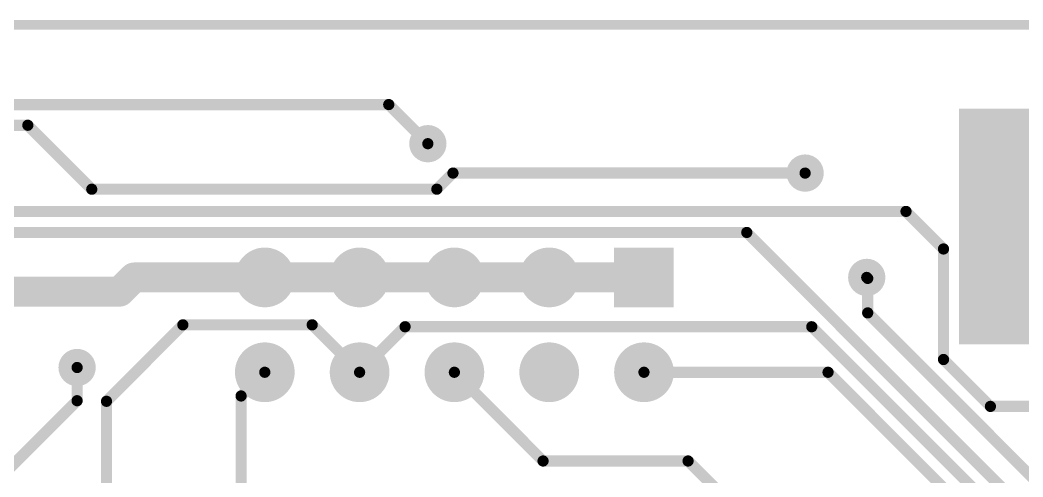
# Model space of a CAD drawing. Header units: millimetres. Extents: x 36.4 to 113.6, y 66.6 to 115.9.
# Drawn here: x 60.37 to 87.24, y 103.62 to 115.86 of the extents above; entities that cross this region are included whole.
import ezdxf

# ---------------------------------------------------------------- set-up
doc = ezdxf.new("R2010")
doc.units = ezdxf.units.MM
for name, color, linetype in [('BottomLayer', 5, 'Continuous'), ('KeepOutLayer', 6, 'Continuous'), ('Mechanical1', 6, 'Continuous'), ('MultiLayer', 9, 'Continuous'), ('PadHoleLayer', 156, 'Continuous'), ('ViaHoleLayer', 16, 'Continuous')]:
    doc.layers.add(name, color=color, linetype=linetype)

# ---------------------------------------------------------------- blocks, each defined once
blk = doc.blocks.new('PLD_10_1')
at = {"layer": 'BottomLayer'}
blk.add_hatch(color=5, dxfattribs=at).paths.add_polyline_path([(-2.07, 5.88), (-0.47, 5.88), (-0.47, 4.28), (-2.07, 4.28)])
h = blk.add_hatch(color=5, dxfattribs=at)
edge = h.paths.add_edge_path()
edge.add_arc((1.27, 5.08), 0.8, 0, 360)
h = blk.add_hatch(color=5, dxfattribs=at)
edge = h.paths.add_edge_path()
edge.add_arc((-1.27, 2.54), 0.8, 0, 360)
h = blk.add_hatch(color=5, dxfattribs=at)
edge = h.paths.add_edge_path()
edge.add_arc((1.27, 2.54), 0.8, 0, 360)
h = blk.add_hatch(color=5, dxfattribs=at)
edge = h.paths.add_edge_path()
edge.add_arc((-1.27, 0), 0.8, 0, 360)
h = blk.add_hatch(color=5, dxfattribs=at)
edge = h.paths.add_edge_path()
edge.add_arc((1.27, 0), 0.8, 0, 360)
h = blk.add_hatch(color=5, dxfattribs=at)
edge = h.paths.add_edge_path()
edge.add_arc((-1.27, -2.54), 0.8, 0, 360)
h = blk.add_hatch(color=5, dxfattribs=at)
edge = h.paths.add_edge_path()
edge.add_arc((1.27, -2.54), 0.8, 0, 360)
h = blk.add_hatch(color=5, dxfattribs=at)
edge = h.paths.add_edge_path()
edge.add_arc((-1.27, -5.08), 0.8, 0, 360)
h = blk.add_hatch(color=5, dxfattribs=at)
edge = h.paths.add_edge_path()
edge.add_arc((1.27, -5.08), 0.8, 0, 360)
at = {"layer": 'MultiLayer'}
blk.add_hatch(color=9, dxfattribs=at).paths.add_polyline_path([(-2.07, 5.88), (-0.47, 5.88), (-0.47, 4.28), (-2.07, 4.28)])
h = blk.add_hatch(color=9, dxfattribs=at)
edge = h.paths.add_edge_path()
edge.add_arc((1.27, 5.08), 0.8, 0, 360)
h = blk.add_hatch(color=9, dxfattribs=at)
edge = h.paths.add_edge_path()
edge.add_arc((-1.27, 2.54), 0.8, 0, 360)
h = blk.add_hatch(color=9, dxfattribs=at)
edge = h.paths.add_edge_path()
edge.add_arc((1.27, 2.54), 0.8, 0, 360)
h = blk.add_hatch(color=9, dxfattribs=at)
edge = h.paths.add_edge_path()
edge.add_arc((-1.27, 0), 0.8, 0, 360)
h = blk.add_hatch(color=9, dxfattribs=at)
edge = h.paths.add_edge_path()
edge.add_arc((1.27, 0), 0.8, 0, 360)
h = blk.add_hatch(color=9, dxfattribs=at)
edge = h.paths.add_edge_path()
edge.add_arc((-1.27, -2.54), 0.8, 0, 360)
h = blk.add_hatch(color=9, dxfattribs=at)
edge = h.paths.add_edge_path()
edge.add_arc((1.27, -2.54), 0.8, 0, 360)
h = blk.add_hatch(color=9, dxfattribs=at)
edge = h.paths.add_edge_path()
edge.add_arc((-1.27, -5.08), 0.8, 0, 360)
h = blk.add_hatch(color=9, dxfattribs=at)
edge = h.paths.add_edge_path()
edge.add_arc((1.27, -5.08), 0.8, 0, 360)
at = {"layer": 'PadHoleLayer'}
h = blk.add_hatch(color=156, dxfattribs=at)
edge = h.paths.add_edge_path()
edge.add_arc((-1.27, 5.08), 0.5, 0, 360)
h = blk.add_hatch(color=156, dxfattribs=at)
edge = h.paths.add_edge_path()
edge.add_arc((1.27, 5.08), 0.5, 0, 360)
h = blk.add_hatch(color=156, dxfattribs=at)
edge = h.paths.add_edge_path()
edge.add_arc((-1.27, 2.54), 0.5, 0, 360)
h = blk.add_hatch(color=156, dxfattribs=at)
edge = h.paths.add_edge_path()
edge.add_arc((1.27, 2.54), 0.5, 0, 360)
h = blk.add_hatch(color=156, dxfattribs=at)
edge = h.paths.add_edge_path()
edge.add_arc((-1.27, 0), 0.5, 0, 360)
h = blk.add_hatch(color=156, dxfattribs=at)
edge = h.paths.add_edge_path()
edge.add_arc((1.27, 0), 0.5, 0, 360)
h = blk.add_hatch(color=156, dxfattribs=at)
edge = h.paths.add_edge_path()
edge.add_arc((-1.27, -2.54), 0.5, 0, 360)
h = blk.add_hatch(color=156, dxfattribs=at)
edge = h.paths.add_edge_path()
edge.add_arc((1.27, -2.54), 0.5, 0, 360)
h = blk.add_hatch(color=156, dxfattribs=at)
edge = h.paths.add_edge_path()
edge.add_arc((-1.27, -5.08), 0.5, 0, 360)
h = blk.add_hatch(color=156, dxfattribs=at)
edge = h.paths.add_edge_path()
edge.add_arc((1.27, -5.08), 0.5, 0, 360)
blk = doc.blocks.new('ESP32_WROOM_32E_25')
at = {"layer": 'KeepOutLayer'}
blk.add_hatch(color=6, dxfattribs=at).paths.add_polyline_path([(-9, 8.69), (9, 8.69), (9, 15), (-9, 15)])

msp = doc.modelspace()

# ---------------------------------------------------------------- hatches: boundary and pattern name
at = {"layer": 'BottomLayer'}
h = msp.add_hatch(color=5, dxfattribs=at)
edge = h.paths.add_edge_path()
edge.add_arc((71.298, 112.547), 0.5, 0, 360)
h = msp.add_hatch(color=5, dxfattribs=at)
edge = h.paths.add_edge_path()
edge.add_arc((81.407, 111.76), 0.5, 0, 360)
h = msp.add_hatch(color=5, dxfattribs=at)
edge = h.paths.add_edge_path()
edge.add_arc((83.058, 108.966), 0.5, 0, 360)
h = msp.add_hatch(color=5, dxfattribs=at)
edge = h.paths.add_edge_path()
edge.add_arc((61.9, 106.553), 0.5, 0, 360)
at = {"layer": 'ViaHoleLayer'}
h = msp.add_hatch(color=16, dxfattribs=at)
edge = h.paths.add_edge_path()
edge.add_arc((71.298, 112.547), 0.2, 0, 360)
h = msp.add_hatch(color=16, dxfattribs=at)
edge = h.paths.add_edge_path()
edge.add_arc((81.407, 111.76), 0.2, 0, 360)
h = msp.add_hatch(color=16, dxfattribs=at)
edge = h.paths.add_edge_path()
edge.add_arc((83.058, 108.966), 0.2, 0, 360)
h = msp.add_hatch(color=16, dxfattribs=at)
edge = h.paths.add_edge_path()
edge.add_arc((61.9, 106.553), 0.2, 0, 360)

# ---------------------------------------------------------------- linework, layer by layer
at = {"layer": 'BottomLayer'}
for points, const_width in [([(51.848, 113.595), (70.25, 113.595)], 0.3), ([(70.25, 113.595), (71.298, 112.547)], 0.3), ([(53.097, 113.041), (60.579, 113.041)], 0.3), ([(60.579, 113.041), (62.292, 111.328)], 0.3), ([(71.539, 111.328), (71.971, 111.76)], 0.3), ([(71.971, 111.76), (81.407, 111.76)], 0.3), ([(62.292, 111.328), (71.539, 111.328)], 0.3), ([(54.864, 110.733), (84.11, 110.733)], 0.3), ([(84.11, 110.733), (85.115, 109.728)], 0.3), ([(56.627, 110.17), (79.843, 110.17)], 0.3), ([(79.843, 110.17), (88.031, 101.983)], 0.3), ([(85.115, 106.768), (85.115, 109.728)], 0.3), ([(63.043, 108.585), (63.424, 108.966)], 0.8), ([(63.424, 108.966), (66.929, 108.966)], 0.8), ([(66.929, 108.966), (69.469, 108.966)], 0.8), ([(69.469, 108.966), (72.009, 108.966)], 0.8), ([(72.009, 108.966), (74.549, 108.966)], 0.8), ([(74.549, 108.966), (77.089, 108.966)], 0.8), ([(83.058, 108.966), (83.084, 108.94)], 0.3), ([(59.563, 108.585), (63.043, 108.585)], 0.8), ([(83.084, 108.016), (83.084, 108.94)], 0.3), ([(83.084, 108.016), (87.774, 103.326)], 0.3), ([(62.687, 105.649), (64.734, 107.696)], 0.3), ([(64.734, 107.696), (68.199, 107.696)], 0.3), ([(68.199, 107.696), (69.469, 106.426)], 0.3), ([(69.469, 106.426), (70.688, 107.645)], 0.3), ([(70.688, 107.645), (81.585, 107.645)], 0.3), ([(81.585, 107.645), (87.859, 101.371)], 0.3), ([(61.9, 105.664), (61.9, 106.553)], 0.3), ([(85.115, 106.768), (86.372, 105.512)], 0.3), ([(66.294, 105.791), (66.929, 106.426)], 0.3), ([(72.009, 106.426), (74.385, 104.05)], 0.3), ([(77.089, 106.426), (82.021, 106.426)], 0.3), ([(82.021, 106.426), (86.665, 101.782)], 0.3), ([(66.294, 102.997), (66.294, 105.791)], 0.3), ([(60.071, 103.835), (61.9, 105.664)], 0.3), ([(62.687, 102.032), (62.687, 105.649)], 0.3), ([(86.372, 105.512), (99.746, 105.512)], 0.3), ([(74.385, 104.05), (78.271, 104.05)], 0.3), ([(78.271, 104.05), (80.645, 101.676)], 0.3)]:
    msp.add_lwpolyline(points, dxfattribs=dict(at, const_width=const_width))
for points, const_width in [([(70.175, 113.595, 1), (70.325, 113.595, 1)], 0.15), ([(70.175, 113.595, 1), (70.325, 113.595, 1)], 0.15), ([(60.504, 113.041, 1), (60.654, 113.041, 1)], 0.15), ([(60.504, 113.041, 1), (60.654, 113.041, 1)], 0.15), ([(71.223, 112.547, 1), (71.373, 112.547, 1)], 0.15), ([(71.896, 111.76, 1), (72.046, 111.76, 1)], 0.15), ([(71.896, 111.76, 1), (72.046, 111.76, 1)], 0.15), ([(81.332, 111.76, 1), (81.482, 111.76, 1)], 0.15), ([(62.217, 111.328, 1), (62.367, 111.328, 1)], 0.15), ([(62.217, 111.328, 1), (62.367, 111.328, 1)], 0.15), ([(71.464, 111.328, 1), (71.614, 111.328, 1)], 0.15), ([(71.464, 111.328, 1), (71.614, 111.328, 1)], 0.15), ([(84.035, 110.733, 1), (84.185, 110.733, 1)], 0.15), ([(84.035, 110.733, 1), (84.185, 110.733, 1)], 0.15), ([(79.768, 110.17, 1), (79.918, 110.17, 1)], 0.15), ([(79.768, 110.17, 1), (79.918, 110.17, 1)], 0.15), ([(85.04, 109.728, 1), (85.19, 109.728, 1)], 0.15), ([(85.04, 109.728, 1), (85.19, 109.728, 1)], 0.15), ([(63.224, 108.966, 1), (63.624, 108.966, 1)], 0.4), ([(63.224, 108.966, 1), (63.624, 108.966, 1)], 0.4), ([(66.729, 108.966, 1), (67.129, 108.966, 1)], 0.4), ([(66.729, 108.966, 1), (67.129, 108.966, 1)], 0.4), ([(69.269, 108.966, 1), (69.669, 108.966, 1)], 0.4), ([(69.269, 108.966, 1), (69.669, 108.966, 1)], 0.4), ([(71.809, 108.966, 1), (72.209, 108.966, 1)], 0.4), ([(71.809, 108.966, 1), (72.209, 108.966, 1)], 0.4), ([(74.349, 108.966, 1), (74.749, 108.966, 1)], 0.4), ([(74.349, 108.966, 1), (74.749, 108.966, 1)], 0.4), ([(76.889, 108.966, 1), (77.289, 108.966, 1)], 0.4), ([(82.983, 108.966, 1), (83.133, 108.966, 1)], 0.15), ([(62.843, 108.585, 1), (63.243, 108.585, 1)], 0.4), ([(62.843, 108.585, 1), (63.243, 108.585, 1)], 0.4), ([(83.009, 108.94, 1), (83.159, 108.94, 1)], 0.15), ([(83.009, 108.94, 1), (83.159, 108.94, 1)], 0.15), ([(83.009, 108.016, 1), (83.159, 108.016, 1)], 0.15), ([(83.009, 108.016, 1), (83.159, 108.016, 1)], 0.15), ([(64.659, 107.696, 1), (64.809, 107.696, 1)], 0.15), ([(64.659, 107.696, 1), (64.809, 107.696, 1)], 0.15), ([(68.124, 107.696, 1), (68.274, 107.696, 1)], 0.15), ([(68.124, 107.696, 1), (68.274, 107.696, 1)], 0.15), ([(70.613, 107.645, 1), (70.763, 107.645, 1)], 0.15), ([(70.613, 107.645, 1), (70.763, 107.645, 1)], 0.15), ([(81.51, 107.645, 1), (81.66, 107.645, 1)], 0.15), ([(81.51, 107.645, 1), (81.66, 107.645, 1)], 0.15), ([(61.825, 106.553, 1), (61.975, 106.553, 1)], 0.15), ([(85.04, 106.768, 1), (85.19, 106.768, 1)], 0.15), ([(85.04, 106.768, 1), (85.19, 106.768, 1)], 0.15), ([(66.854, 106.426, 1), (67.004, 106.426, 1)], 0.15), ([(69.394, 106.426, 1), (69.544, 106.426, 1)], 0.15), ([(69.394, 106.426, 1), (69.544, 106.426, 1)], 0.15), ([(71.934, 106.426, 1), (72.084, 106.426, 1)], 0.15), ([(77.014, 106.426, 1), (77.164, 106.426, 1)], 0.15), ([(81.946, 106.426, 1), (82.096, 106.426, 1)], 0.15), ([(81.946, 106.426, 1), (82.096, 106.426, 1)], 0.15), ([(66.219, 105.791, 1), (66.369, 105.791, 1)], 0.15), ([(66.219, 105.791, 1), (66.369, 105.791, 1)], 0.15), ([(61.825, 105.664, 1), (61.975, 105.664, 1)], 0.15), ([(61.825, 105.664, 1), (61.975, 105.664, 1)], 0.15), ([(62.612, 105.649, 1), (62.762, 105.649, 1)], 0.15), ([(62.612, 105.649, 1), (62.762, 105.649, 1)], 0.15), ([(86.297, 105.512, 1), (86.447, 105.512, 1)], 0.15), ([(86.297, 105.512, 1), (86.447, 105.512, 1)], 0.15), ([(74.31, 104.05, 1), (74.46, 104.05, 1)], 0.15), ([(74.31, 104.05, 1), (74.46, 104.05, 1)], 0.15), ([(78.196, 104.05, 1), (78.346, 104.05, 1)], 0.15), ([(78.196, 104.05, 1), (78.346, 104.05, 1)], 0.15)]:
    msp.add_lwpolyline(points, format="xyb", close=True, dxfattribs=dict(at, const_width=const_width))
at = {"layer": 'Mechanical1', "const_width": 0.254}
msp.add_lwpolyline([(36.505, 115.731), (113.505, 115.731)], dxfattribs=at)

# ---------------------------------------------------------------- block references
msp.add_blockref('ESP32_WROOM_32E_25', (94.529, 98.482))
at = {"rotation": 270}
msp.add_blockref('PLD_10_1', (72.009, 107.696), dxfattribs=at)

doc.saveas('drawing.dxf')
